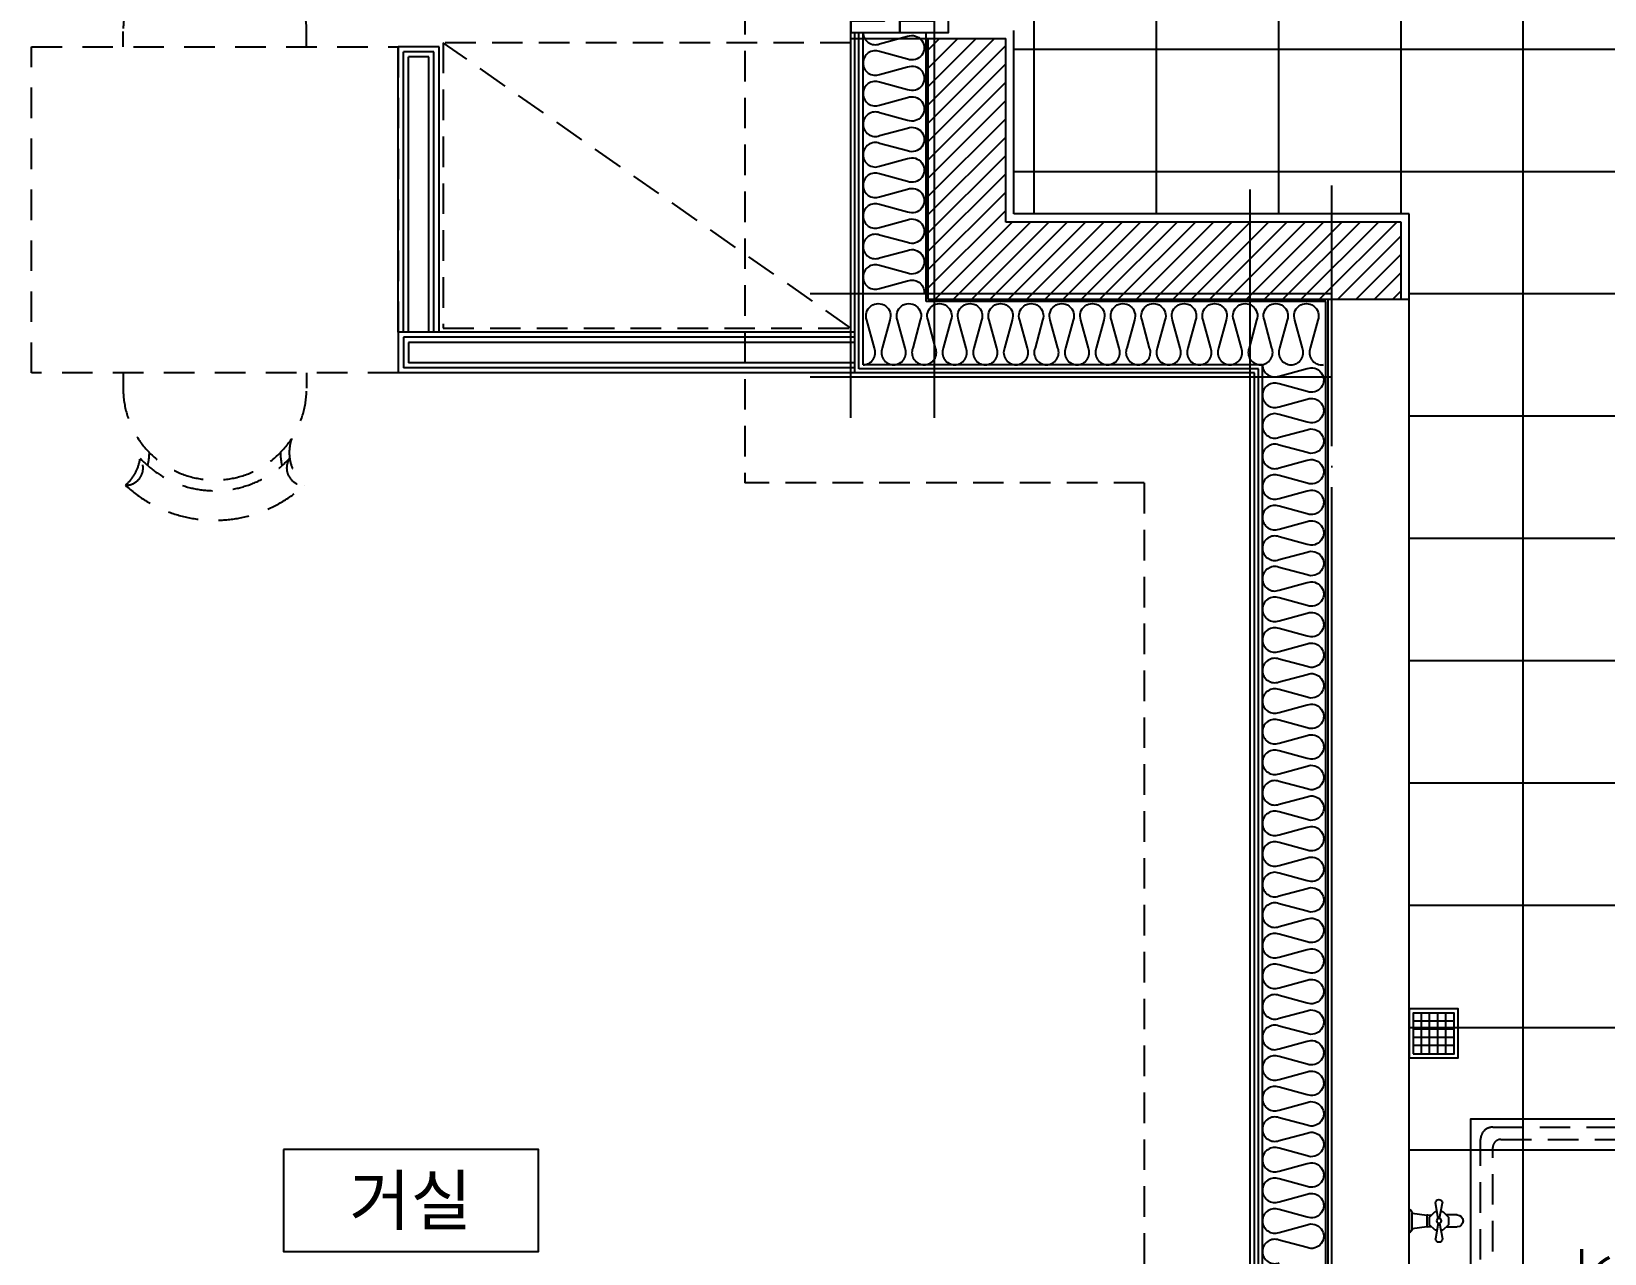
# Model space of a CAD drawing. Header units: millimetres. Extents: x -24416 to 92204, y -190080 to 23760.
# Drawn here: x 16045 to 19904, y -15612 to -12615 of the extents above; entities that cross this region are included whole.
import ezdxf
from ezdxf.enums import TextEntityAlignment as Align

# ---------------------------------------------------------------- set-up
doc = ezdxf.new("R2010")
doc.units = ezdxf.units.MM
doc.header["$LTSCALE"] = 50
for name, pattern in [('AUDIT_D_220706163347-0', [0]), ('CEN', [62, 60, -1, 0, -1]), ('HD', [2.5, 1.5, -1]), ('HID', [2.3, 1.5, -0.8])]:
    doc.linetypes.add(name, pattern=pattern)
doc.layers.get('defpoints').update_dxf_attribs({"color": 139})
for name, color, linetype in [('A_HAT', 8, 'Continuous'), ('CEN_CON', 1, 'CEN'), ('CEN_WALL', 12, 'CEN'), ('CONC', 2, 'Continuous'), ('dan1', 7, 'HID'), ('FIN', 6, 'Continuous'), ('FUR_가구', 8, 'HD'), ('FUR_가전', 8, 'HID'), ('INS', 8, 'Continuous'), ('WAL', 3, 'Continuous'), ('WAL_DRY', 7, 'Continuous'), ('WIN', 4, 'Continuous'), ('바닥타일', 8, 'Continuous'), ('수전', 4, 'Continuous'), ('실명', 3, 'AUDIT_D_220706163347-0'), ('실명박스', 7, 'AUDIT_D_220706163347-0')]:
    doc.layers.add(name, color=color, linetype=linetype)
doc.layers.add('Defpoint', color=135, linetype='Continuous', plot=False)
doc.layers.add('MC', color=135, linetype='Continuous', plot=False)
doc.styles.add('HAUD01', font='Dotum.ttf')
doc.styles.add('맑은 고딕', font='malgun.ttf')

# ---------------------------------------------------------------- blocks, each defined once
blk = doc.blocks.new('FD')
at = {"layer": '수전'}
for p, q in [((110, -30), (10, -30)), ((30, -110), (30, -10)), ((50, -110), (50, -10)), ((70, -110), (70, -10)), ((90, -110), (90, -10)), ((110, -50), (10, -50)), ((110, -70), (10, -70)), ((110, -90), (10, -90))]:
    blk.add_line(p, q, dxfattribs=at)
for points in [[(0, -120), (120, -120), (120, 0), (0, 0)], [(10, -110), (110, -110), (110, -10), (10, -10)]]:
    blk.add_lwpolyline(points, close=True, dxfattribs=at)
blk = doc.blocks.new('수전')
at = {"layer": '수전'}
for p, q in [((0, 0), (58.5, 0, 0)), ((29.2, -7), (9.3, -7)), ((9.9, -7), (14.9, -42.9)), ((49.2, -7), (29.2, -7)), ((43.6, -42.9), (48.6, -7)), ((23.4, -71.3), (-14.8, -64.6)), ((23.4, -74.6), (-14.8, -81.3)), ((19.7, -49.8), (6.1, -63.4)), ((6.1, -63.4), (6.1, -68.2)), ((14.9, -42.9), (29.2, -42.9)), ((38.8, -49.8), (19.7, -49.8)), ((29.2, -42.9), (43.6, -42.9)), ((35.1, -71.3), (73.3, -64.6)), ((35.1, -74.6), (73.3, -81.3)), ((52.3, -63.4), (38.8, -49.8)), ((52.3, -68.2), (52.3, -63.4)), ((6.1, -77.6), (6.1, -82.5)), ((6.1, -82.5), (19.7, -96)), ((14.5, -117.3), (14.5, -90.9)), ((19.7, -96), (38.8, -96)), ((38.8, -96), (52.3, -82.5)), ((44, -90.9), (44, -117.3)), ((52.3, -82.5), (52.3, -77.6))]:
    blk.add_line(p, q, dxfattribs=at)
blk.add_circle((29.2, -72.9), 5.91, dxfattribs=at)
for centre, radius, start, end in [((11.8, 6), 13.2, 207.1852, 259.412), ((46.7, 6), 13.2, 280.588, 332.8148), ((-14.8, -72.9), 8.37, 90, 270), ((-12.4, -49.9), 28.1, 351.511, 14.308), ((70.8, -49.9), 28.1, 165.692, 188.489), ((73.3, -72.9), 8.37, 270, 90), ((29.2, -117.3), 14.7, 180, 0)]:
    blk.add_arc(centre, radius, start, end, dxfattribs=at)
blk = doc.blocks.new('식탁-900x800')
at = {"layer": 'FUR_가구'}
for p, q in [((215, 800), (215, 837.8)), ((665, 800), (665, 837.8)), ((665, 0), (665, -37.8)), ((215, 0), (215, -37.8))]:
    blk.add_line(p, q, dxfattribs=at)
blk.add_lwpolyline([(890, 0), (-10, 0), (-10, 800), (890, 800)], close=True, dxfattribs=at)
for centre, radius, start, end in [((440, 837.8), 323.6, 47.307, 132.693), ((440, 837.8), 251.2, 43.0981, 136.9018), ((440, 837.8), 225, 360, 180), ((221.5, 1033.2), 42.4, 325.904, 91.1712), ((151.9, 995.4), 105.6, 341.0855, 49.4454), ((658.5, 1033.2), 42.4, 88.8288, 214.096), ((728.1, 995.4), 105.6, 130.5546, 198.9145), ((151.9, 995.4), 127.4, 359.9704, 14.548), ((728.1, 995.4), 127.4, 165.4519, 180.0296), ((440, -37.8), 225, 180, 0), ((151.9, -195.4), 105.6, 310.5546, 18.9145), ((728.1, -195.4), 105.6, 161.0855, 229.4454), ((221.5, -233.2), 42.4, 268.8288, 34.096), ((440, -37.8), 251.2, 223.0982, 316.9019), ((151.9, -195.4), 127.4, 345.452, 0.0296), ((728.1, -195.4), 127.4, 179.9704, 194.5481), ((658.5, -233.2), 42.4, 145.904, 271.1712), ((440, -37.8), 323.6, 227.307, 312.693)]:
    blk.add_arc(centre, radius, start, end, dxfattribs=at)
blk = doc.blocks.new('WIN_이중창_1200(2)')
at = {"layer": 'Defpoint'}
for p, q in [((-240, 15), (0, 15)), ((-240, -1185), (0, -1185))]:
    blk.add_line(p, q, dxfattribs=at)
at = {"layer": 'WIN', "color": 8}
for p, q in [((-240, -1142), (-240, -28)), ((-196, -565), (-196, -73)), ((-161, -565), (-161, -73)), ((-158, -1130), (-158, -40)), ((-120, -1130), (-120, -40)), ((-76, -565), (-76, -73)), ((-41, -565), (-41, -73)), ((-38, -1130), (-38, -40)), ((0, -1130), (0, -40)), ((-237, -1097), (-237, -605)), ((-202, -1097), (-202, -605)), ((-117, -1097), (-117, -605)), ((-82, -1097), (-82, -605))]:
    blk.add_line(p, q, dxfattribs=at)
at = {"layer": 'WIN'}
blk.add_line((100, -585), (-340, -585), dxfattribs=at)
for points in [[(-158, -40), (-158, -28), (-240, -28), (-240, 0), (-120, 0), (-120, -40), (-158, -40)], [(-38, -40), (-38, -28), (-120, -28), (-120, 0), (0, 0), (0, -40), (-38, -40)], [(-175.5, -73), (-161, -73), (-161, -33), (-196, -33), (-196, -73), (-181.5, -73)], [(-55.5, -73), (-41, -73), (-41, -33), (-76, -33), (-76, -73), (-61.5, -73)], [(-181.5, -572), (-175.5, -572), (-175.5, -66), (-181.5, -66), (-181.5, -572)], [(-61.5, -572), (-55.5, -572), (-55.5, -66), (-61.5, -66), (-61.5, -572)], [(-216.5, -605), (-202, -605), (-202, -565), (-237, -565), (-237, -605), (-222.5, -605)], [(-175.5, -565), (-161, -565), (-161, -605), (-196, -605), (-196, -565), (-181.5, -565)], [(-96.5, -605), (-82, -605), (-82, -565), (-117, -565), (-117, -605), (-102.5, -605)], [(-55.5, -565), (-41, -565), (-41, -605), (-76, -605), (-76, -565), (-61.5, -565)], [(-222.5, -1104), (-216.5, -1104), (-216.5, -598), (-222.5, -598), (-222.5, -1104)], [(-102.5, -1104), (-96.5, -1104), (-96.5, -598), (-102.5, -598), (-102.5, -1104)], [(-216.5, -1097), (-202, -1097), (-202, -1137), (-237, -1137), (-237, -1097), (-222.5, -1097)], [(-96.5, -1097), (-82, -1097), (-82, -1137), (-117, -1137), (-117, -1097), (-102.5, -1097)], [(-158, -1130), (-158, -1142), (-240, -1142), (-240, -1170), (-120, -1170), (-120, -1130), (-158, -1130)], [(-38, -1130), (-38, -1142), (-120, -1142), (-120, -1170), (0, -1170), (0, -1130), (-38, -1130)]]:
    blk.add_lwpolyline(points, dxfattribs=at)
blk = doc.blocks.new('세탁기-850')
at = {"layer": 'defpoints'}
blk.add_lwpolyline([(0, 0), (-750, 0), (-750, -850), (0, -850)], close=True, dxfattribs=at)
at = {"layer": 'FUR_가전'}
blk.add_line((-55, -165), (-695, -165), dxfattribs=at)
for points in [[(-695, -830, -0.414214), (-725, -800), (-725, -45, -0.414214), (-695, -15), (-55, -15, -0.414214), (-25, -45), (-25, -800, -0.414214), (-55, -830)], [(-695, -780), (-695, -65, -0.414214), (-675, -45), (-75, -45, -0.414214), (-55, -65), (-55, -780, -0.414214), (-75, -800), (-675, -800, -0.414214)]]:
    blk.add_lwpolyline(points, format="xyb", close=True, dxfattribs=at)
blk.add_lwpolyline([(-85, -140), (-285, -140), (-285, -70), (-85, -70)], close=True, dxfattribs=at)
for centre, radius in [((-625.1, -105), 40), ((-625.1, -105), 30), ((-545.1, -85), 10), ((-515.1, -85), 10), ((-485.1, -85), 10), ((-455.1, -85), 10), ((-425.1, -85), 10)]:
    blk.add_circle(centre, radius, dxfattribs=at)
at = {"layer": 'FUR_가전', "style": '맑은 고딕'}
blk.add_text('세탁기', height=75, rotation=0, dxfattribs=at).set_placement((-537.9, -523.5))
blk = doc.blocks.new('U-76B(기본)', base_point=(218292.1, 9215.4))
at = {"layer": 'A_HAT'}
h = blk.add_hatch(dxfattribs=at)
h.set_pattern_fill('ANSI31', color=256, scale=10, style=0)
h.set_pattern_definition([(315, (218942.118, 17495.394), (22.45064, 22.45064), [])])
h.paths.add_polyline_path([(210362.1, 12195.4), (210812.1, 12195.4), (210812.1, 12385.4), (210172.1, 12385.4), (210172.1, 11225.4), (210362.1, 11225.4)])
at = {"layer": '바닥타일'}
h = blk.add_hatch(dxfattribs=at)
h.set_pattern_fill('_USER', color=256, scale=300, double=1, pattern_type=0)
h.set_pattern_definition([(270, (218942.12, 17495.4), (300, -6e-14), []), (360, (218942.12, 17495.4), (0, 300), [])])
h.paths.add_polyline_path([(207312.1, 9415.4), (207312.1, 11205.4), (210382.1, 11205.4), (210382.1, 12175.4), (218942.1, 12175.4), (218942.1, 11250.4), (212802.1, 11250.4), (212802.1, 9415.4), (210192.1, 9415.4), (210192.1, 10285.4), (208862.1, 10285.4), (208862.1, 9415.4)])
at = {"layer": 'CEN_CON'}
blk.add_line((203612.1, 11395.4), (210452.1, 11395.4), dxfattribs=at)
at = {"layer": 'CEN_WALL'}
for p, q in [((210187.1, 12675.4), (210187.1, 11395.4)), ((209882.1, 12370.4), (219167.1, 12370.4))]:
    blk.add_line(p, q, dxfattribs=at)
at = {"layer": 'CONC'}
for p, q in [((210172.1, 11405.4), (204562.1, 11405.4)), ((210172.1, 11205.4), (210172.1, 11405.4)), ((207312.1, 11205.4), (210172.1, 11205.4))]:
    blk.add_line(p, q, dxfattribs=at)
at = {"layer": 'dan1'}
for p, q in [((209722.1, 11855.4), (209722.1, 12835.4)), ((212622.1, 12835.4), (209722.1, 12835.4)), ((209722.1, 11855.4), (206327.1, 11855.4))]:
    blk.add_line(p, q, dxfattribs=at)
at = {"layer": 'FIN'}
for p, q in [((210382.1, 12175.4), (210832.1, 12175.4)), ((210382.1, 11205.4), (210382.1, 12175.4)), ((210172.1, 11205.4), (210382.1, 11205.4))]:
    blk.add_line(p, q, dxfattribs=at)
at = {"layer": 'FUR_가전'}
blk.add_lwpolyline([(210102.1, 12575.4), (210802.1, 12575.4), (210802.1, 13575.4), (210102.1, 13575.4), (210102.1, 12575.4), (210802.1, 13575.4)], dxfattribs=at)
at = {"layer": 'INS'}
for p, q in [((210012.1, 12545.4), (210827.1, 12545.4)), ((210012.1, 11565.4), (210012.1, 12545.4)), ((210167.1, 12390.4), (210827.1, 12390.4)), ((210167.1, 11410.4), (210167.1, 12390.4)), ((206037.1, 11565.4), (210012.1, 11565.4)), ((205882.1, 11410.4), (210167.1, 11410.4))]:
    blk.add_line(p, q, dxfattribs=at)
for points in [[(210012.1, 12545.4, 0.524856), (210052.8, 12517.3), (210121.5, 12535.9, -1.449198), (210121.5, 12479.8), (210052.8, 12498.4, 0.524856), (210012.1, 12470.4, 0.524856), (210052.8, 12442.3), (210121.5, 12460.9, -1.449198), (210121.5, 12404.8), (210052.8, 12423.4, 0.524856), (210012.1, 12395.4, 0.524856), (210052.8, 12367.3), (210121.5, 12385.9, -1.449198), (210121.5, 12329.8), (210052.8, 12348.4, 0.524856), (210012.1, 12320.4, 0.524856), (210052.8, 12292.3), (210121.5, 12310.9, -1.449198), (210121.5, 12254.8), (210052.8, 12273.4, 0.524856), (210012.1, 12245.4, 0.524856), (210052.8, 12217.3), (210121.5, 12235.9, -1.449198), (210121.5, 12179.8), (210052.8, 12198.4, 0.524856), (210012.1, 12170.4, 0.524856), (210052.8, 12142.3), (210121.5, 12160.9, -1.449198), (210121.5, 12104.8), (210052.8, 12123.4, 0.524856), (210012.1, 12095.4, 0.524856), (210052.8, 12067.3), (210121.5, 12085.9, -1.449198), (210121.5, 12029.8), (210052.8, 12048.4, 0.524856), (210012.1, 12020.4, 0.524856), (210052.8, 11992.3), (210121.5, 12010.9, -1.449198), (210121.5, 11954.8), (210052.8, 11973.4, 0.524856), (210012.1, 11945.4, 0.524856), (210052.8, 11917.3), (210121.5, 11935.9, -1.449198), (210121.5, 11879.8), (210052.8, 11898.4, 0.524856), (210012.1, 11870.4, 0.524856), (210052.8, 11842.3), (210121.5, 11860.9, -1.449198), (210121.5, 11804.8), (210052.8, 11823.4, 0.524856), (210012.1, 11795.4, 0.524856), (210052.8, 11767.3), (210121.5, 11785.9, -1.449198), (210121.5, 11729.8), (210052.8, 11748.4, 0.524856), (210012.1, 11720.4, 0.524856), (210052.8, 11692.3), (210121.5, 11710.9, -1.449198), (210121.5, 11654.8), (210052.8, 11673.4, 0.524856), (210012.1, 11645.4, 0.524856), (210052.8, 11617.3), (210121.5, 11635.9, -1.449198), (210121.5, 11579.8), (210052.8, 11598.4, 0.524856), (210012.1, 11570.4, 0.524856), (210052.8, 11542.3), (210121.5, 11560.9, -1.449198), (210121.5, 11504.8), (210052.8, 11523.4, 0.524856), (210012.1, 11495.4, 0.524856), (210052.8, 11467.3), (210121.5, 11485.9, -1.449198), (210121.5, 11429.8), (210052.8, 11448.4, 0.524856), (210012.1, 11420.4, 0.041879), (210012.5, 11415.4, 0.041879)], [(210827.1, 12545.4, 0.524856), (210799.1, 12504.7), (210817.7, 12436, -1.449198), (210761.6, 12436), (210780.2, 12504.7, 0.524856), (210752.1, 12545.4, 0.524856), (210724.1, 12504.7), (210742.7, 12436, -1.449198), (210686.6, 12436), (210705.2, 12504.7, 0.524856), (210677.1, 12545.4, 0.524856), (210649.1, 12504.7), (210667.7, 12436, -1.449198), (210611.6, 12436), (210630.2, 12504.7, 0.524856), (210602.1, 12545.4, 0.524856), (210574.1, 12504.7), (210592.7, 12436, -1.449198), (210536.6, 12436), (210555.2, 12504.7, 0.524856), (210527.1, 12545.4, 0.524856), (210499.1, 12504.7), (210517.7, 12436, -1.449198), (210461.6, 12436), (210480.2, 12504.7, 0.524856), (210452.1, 12545.4, 0.524856), (210424.1, 12504.7), (210442.7, 12436, -1.449198), (210386.6, 12436), (210405.2, 12504.7, 0.524856), (210377.1, 12545.4, 0.524856), (210349.1, 12504.7), (210367.7, 12436, -1.449198), (210311.6, 12436), (210330.2, 12504.7, 0.524856), (210302.1, 12545.4, 0.524856), (210274.1, 12504.7), (210292.7, 12436, -1.449198), (210236.6, 12436), (210255.2, 12504.7, 0.524856), (210227.1, 12545.4, 0.524856), (210199.1, 12504.7), (210217.7, 12436, -0.524933), (210189.6, 12395.4, -0.524933)], [(210012.1, 11565.4, 0.524856), (209984.1, 11524.7), (210002.7, 11456, -1.449198), (209946.6, 11456), (209965.2, 11524.7, 0.524856), (209937.1, 11565.4, 0.524856), (209909.1, 11524.7), (209927.7, 11456, -1.449198), (209871.6, 11456), (209890.2, 11524.7, 0.524856), (209862.1, 11565.4, 0.524856), (209834.1, 11524.7), (209852.7, 11456, -1.449198), (209796.6, 11456), (209815.2, 11524.7, 0.524856), (209787.1, 11565.4, 0.524856), (209759.1, 11524.7), (209777.7, 11456, -1.449198), (209721.6, 11456), (209740.2, 11524.7, 0.524856), (209712.1, 11565.4, 0.524856), (209684.1, 11524.7), (209702.7, 11456, -1.449198), (209646.6, 11456), (209665.2, 11524.7, 0.524856), (209637.1, 11565.4, 0.524856), (209609.1, 11524.7), (209627.7, 11456, -1.449198), (209571.6, 11456), (209590.2, 11524.7, 0.524856), (209562.1, 11565.4, 0.524856), (209534.1, 11524.7), (209552.7, 11456, -1.449198), (209496.6, 11456), (209515.2, 11524.7, 0.524856), (209487.1, 11565.4, 0.524856), (209459.1, 11524.7), (209477.7, 11456, -1.449198), (209421.6, 11456), (209440.2, 11524.7, 0.524856), (209412.1, 11565.4, 0.524856), (209384.1, 11524.7), (209402.7, 11456, -1.449198), (209346.6, 11456), (209365.2, 11524.7, 0.524856), (209337.1, 11565.4, 0.524856), (209309.1, 11524.7), (209327.7, 11456, -1.449198), (209271.6, 11456), (209290.2, 11524.7, 0.524856), (209262.1, 11565.4, 0.524856), (209234.1, 11524.7), (209252.7, 11456, -1.449198), (209196.6, 11456), (209215.2, 11524.7, 0.524856), (209187.1, 11565.4, 0.524856), (209159.1, 11524.7), (209177.7, 11456, -1.449198), (209121.6, 11456), (209140.2, 11524.7, 0.524856), (209112.1, 11565.4, 0.524856), (209084.1, 11524.7), (209102.7, 11456, -1.449198), (209046.6, 11456), (209065.2, 11524.7, 0.524856), (209037.1, 11565.4, 0.524856), (209009.1, 11524.7), (209027.7, 11456, -1.449198), (208971.6, 11456), (208990.2, 11524.7, 0.524856), (208962.1, 11565.4, 0.524856), (208934.1, 11524.7), (208952.7, 11456, -1.449198), (208896.6, 11456), (208915.2, 11524.7, 0.524856), (208887.1, 11565.4, 0.524856), (208859.1, 11524.7), (208877.7, 11456, -1.449198), (208821.6, 11456), (208840.2, 11524.7, 0.524856), (208812.1, 11565.4, 0.524856), (208784.1, 11524.7), (208802.7, 11456, -1.449198), (208746.6, 11456), (208765.2, 11524.7, 0.524856), (208737.1, 11565.4, 0.524856), (208709.1, 11524.7), (208727.7, 11456, -1.449198), (208671.6, 11456), (208690.2, 11524.7, 0.524856), (208662.1, 11565.4, 0.524856), (208634.1, 11524.7), (208652.7, 11456, -1.449198), (208596.6, 11456), (208615.2, 11524.7, 0.524856), (208587.1, 11565.4, 0.524856), (208559.1, 11524.7), (208577.7, 11456, -1.449198), (208521.6, 11456), (208540.2, 11524.7, 0.524856), (208512.1, 11565.4, 0.524856), (208484.1, 11524.7), (208502.7, 11456, -1.449198), (208446.6, 11456), (208465.2, 11524.7, 0.524856), (208437.1, 11565.4, 0.524856), (208409.1, 11524.7), (208427.7, 11456, -1.449198), (208371.6, 11456), (208390.2, 11524.7, 0.524856), (208362.1, 11565.4, 0.524856), (208334.1, 11524.7), (208352.7, 11456, -1.449198), (208296.6, 11456), (208315.2, 11524.7, 0.524856), (208287.1, 11565.4, 0.524856), (208259.1, 11524.7), (208277.7, 11456, -1.449198), (208221.6, 11456), (208240.2, 11524.7, 0.524856), (208212.1, 11565.4, 0.524856), (208184.1, 11524.7), (208202.7, 11456, -1.449198), (208146.6, 11456), (208165.2, 11524.7, 0.524856), (208137.1, 11565.4, 0.524856), (208109.1, 11524.7), (208127.7, 11456, -1.449198), (208071.6, 11456), (208090.2, 11524.7, 0.524856), (208062.1, 11565.4, 0.524856), (208034.1, 11524.7), (208052.7, 11456, -1.449198), (207996.6, 11456), (208015.2, 11524.7, 0.524856), (207987.1, 11565.4, 0.524856), (207959.1, 11524.7), (207977.7, 11456, -1.449198), (207921.6, 11456), (207940.2, 11524.7, 0.524856), (207912.1, 11565.4, 0.524856), (207884.1, 11524.7), (207902.7, 11456, -1.449198), (207846.6, 11456), (207865.2, 11524.7, 0.524856), (207837.1, 11565.4, 0.524856), (207809.1, 11524.7)]]:
    blk.add_lwpolyline(points, format="xyb", dxfattribs=at)
at = {"layer": 'MC'}
for p, q in [((209982.1, 12675.4), (209982.1, 11395.4)), ((209882.1, 12575.4), (219167.1, 12575.4)), ((203612.1, 11595.4), (210442.1, 11595.4))]:
    blk.add_line(p, q, dxfattribs=at)
at = {"layer": 'WAL'}
for p, q in [((210172.1, 12385.4), (210812.1, 12385.4)), ((210172.1, 11225.4), (210172.1, 12385.4)), ((210812.1, 12385.4), (210812.1, 12195.4)), ((210362.1, 12195.4), (210812.1, 12195.4)), ((210362.1, 11225.4), (210362.1, 12195.4)), ((210172.1, 11225.4), (210362.1, 11225.4))]:
    blk.add_line(p, q, dxfattribs=at)
at = {"layer": 'WAL_DRY'}
for p, q in [((209992.1, 12565.4), (209992.1, 13685.4)), ((210092.1, 13685.4), (209992.1, 13685.4)), ((210004.6, 12565.4), (210004.6, 13672.9)), ((210079.6, 13672.9), (210004.6, 13672.9)), ((210079.6, 12565.4), (210079.6, 13672.9)), ((210092.1, 12565.4), (210092.1, 13685.4)), ((210092.1, 13685.4), (210792.1, 13685.4)), ((210092.1, 13672.9), (210779.6, 13672.9)), ((210779.6, 13597.9), (210779.6, 13672.9)), ((210792.1, 13585.4), (210792.1, 13685.4)), ((210017.1, 12565.4), (210017.1, 13660.4)), ((210067.1, 13660.4), (210017.1, 13660.4)), ((210067.1, 12565.4), (210067.1, 13660.4)), ((210092.1, 13660.4), (210767.1, 13660.4)), ((210767.1, 13610.4), (210767.1, 13660.4)), ((210092.1, 13610.4), (210767.1, 13610.4)), ((210092.1, 13597.9), (210779.6, 13597.9)), ((210092.1, 13585.4), (210792.1, 13585.4)), ((209992.1, 12565.4), (210827.1, 12565.4)), ((209992.1, 11585.4), (209992.1, 12565.4)), ((210002.1, 11575.4), (210002.1, 12555.4)), ((210002.1, 12555.4), (210827.1, 12555.4)), ((206057.1, 11585.4), (209992.1, 11585.4)), ((206047.1, 11575.4), (210002.1, 11575.4))]:
    blk.add_line(p, q, dxfattribs=at)
at = {"layer": 'FUR_가구', "rotation": 270}
blk.add_blockref('식탁-900x800', (209992.1, 14575.4), dxfattribs=at)
at = {"layer": 'FUR_가전', "rotation": 90}
blk.add_blockref('세탁기-850', (207312.1, 11055.4), dxfattribs=at)
at = {"layer": 'WIN', "rotation": 270}
blk.add_blockref('WIN_이중창_1200(2)', (211997.1, 12335.4), dxfattribs=at)
at = {"layer": '수전', "xscale": -1.000000000000001}
blk.add_blockref('수전', (207941.4, 11205.4), dxfattribs=at)
at = {"layer": '수전', "rotation": 270}
blk.add_blockref('FD', (208432.1, 11205.4), dxfattribs=at)

msp = doc.modelspace()

# ---------------------------------------------------------------- linework, layer by layer
at = {"layer": '실명박스'}
msp.add_lwpolyline([(16663.5, -15357), (16663.5, -15607), (17288.8, -15607), (17288.8, -15357)], close=True, dxfattribs=at)

# ---------------------------------------------------------------- block references
at = {"rotation": 90}
msp.add_blockref('U-76B(기본)', (21415, -5152.1), dxfattribs=at)

# ---------------------------------------------------------------- texts
at = {"layer": '실명', "style": 'HAUD01'}
msp.add_text('거실', height=120, dxfattribs=at).set_placement((16975.1, -15480.2), align=Align.MIDDLE)

doc.saveas('drawing.dxf')
